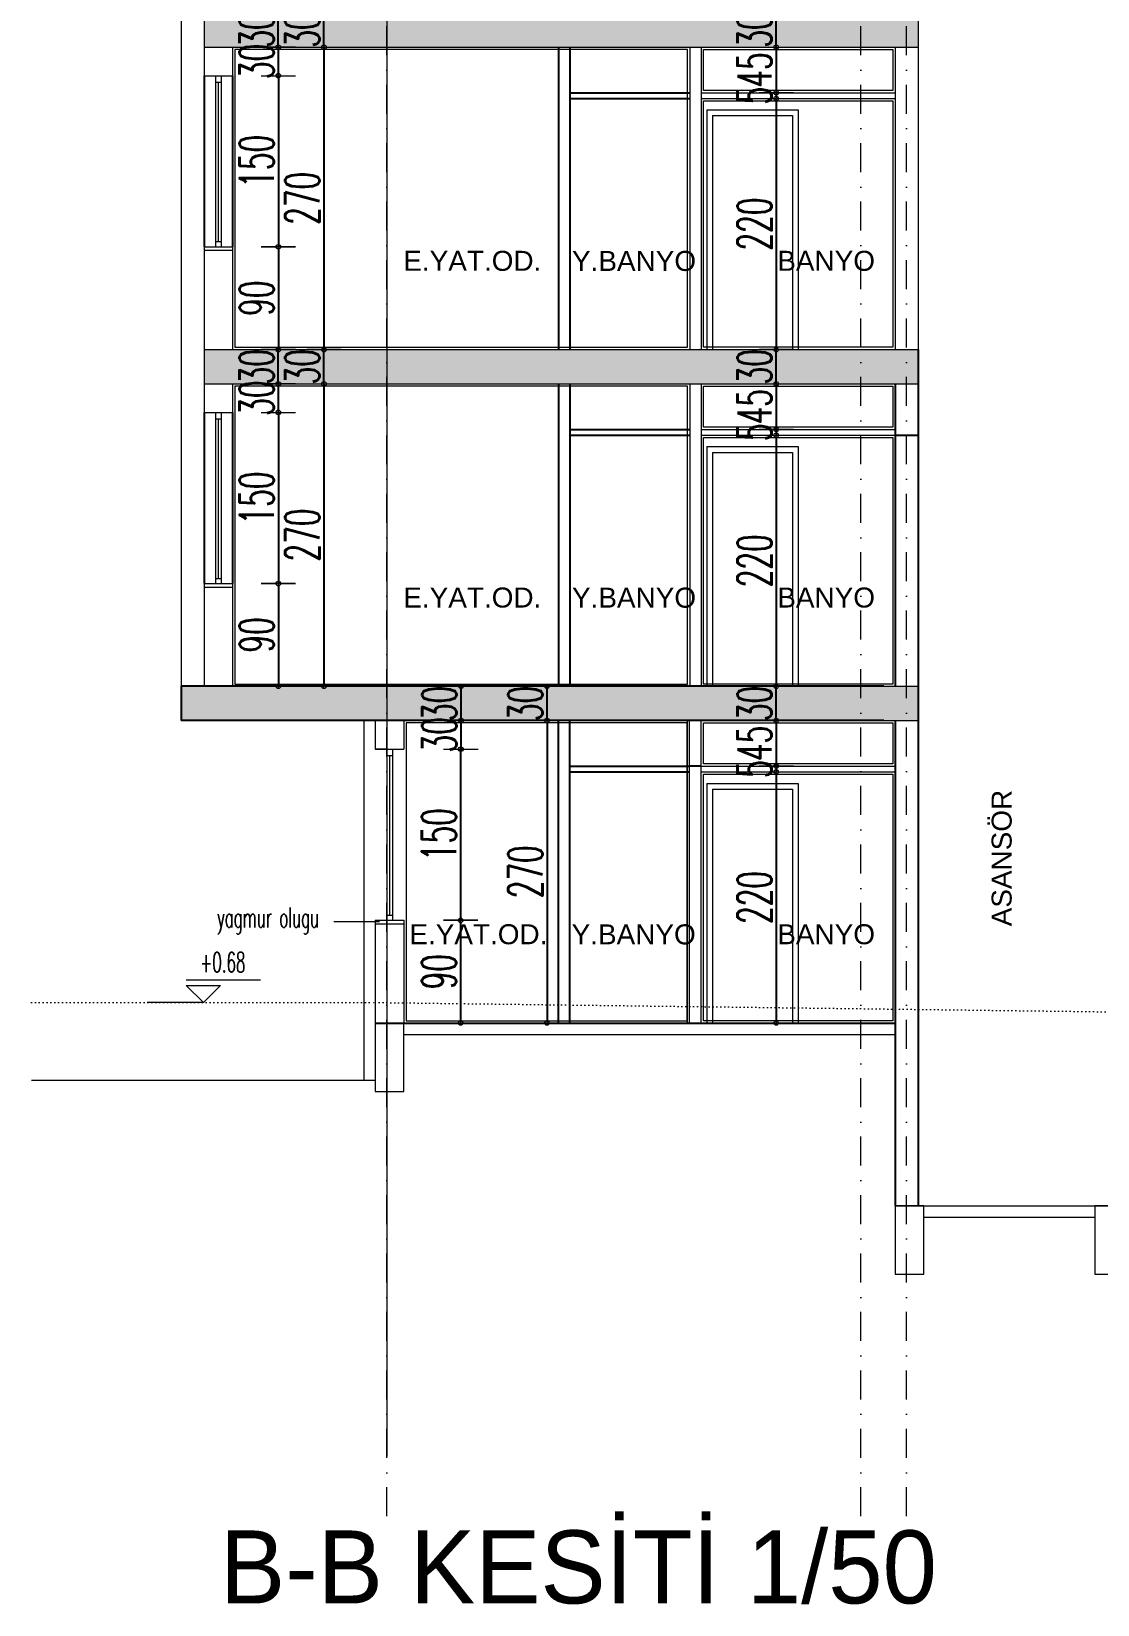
# Model space of a CAD drawing. Header units: millimetres. Extents: x -16104 to 67872, y -88009 to 12107.
# Drawn here: x 657.3 to 890.7, y -7634.8 to -7290.2 of the extents above; entities that cross this region are included whole.
import ezdxf

# ---------------------------------------------------------------- set-up
doc = ezdxf.new("R2010")
doc.units = ezdxf.units.MM
doc.linetypes.add('ACAD_ISO07W100', pattern=[3, 0, -3])
doc.linetypes.add('DASHDOTX2', pattern=[50.8, 25.4, -12.7, 0, -12.7])
doc.layers.get('0').update_dxf_attribs({"color": 241})
doc.layers.add('KOTLAR', color=5, linetype='Continuous', lineweight=20)
doc.layers.add('TARAMA', color=8, linetype='Continuous', lineweight=15)
doc.styles.add('DIM', font='Txttw.shx', dxfattribs={"width": 0.6})
doc.styles.add('OLCU', font='simplex.shx', dxfattribs={"width": 0.6, "height": 1400})
doc.styles.add('ÖLÇÜ-50', font='comic.ttf', dxfattribs={"height": 12.5})
doc.dimstyles.new('50', dxfattribs={"dimscale": 0, "dimtxt": 30, "dimasz": 1, "dimexe": 0, "dimexo": 2, "dimgap": 4, "dimtad": 1, "dimdec": 0, "dimzin": 0, "dimdsep": 46, "dimtxsty": 'DIM', "dimblk1": 'DOT', "dimblk2": 'DOT', "dimsah": 1, "dimcen": 1.5, "dimdle": 3, "dimse1": 1, "dimse2": 1, "dimclrd": 256, "dimclre": 9, "dimclrt": 256, "dimadec": 0, "dimazin": 0, "dimtfac": 0.24, "dimtdec": 0, "dimtix": 1, "dimtmove": 2, "dimatfit": 3, "dimldrblk": 'DOT', "dimfxl": 0, "dimtolj": 1, "dimtzin": 15, "dimarcsym": 0})
pattern_1 = [(45, (3519.817, -45012.505), (-4.4901281, 4.4901281), []), (45, (3524.307, -45012.505), (-4.4901281, 4.4901281), [7.9375, -1.5875, 0, -1.5875])]

# ---------------------------------------------------------------- blocks, each defined once
blk = doc.blocks.new('DOT')
for p, q in [((0, 15), (0, -15)), ((-2, 0), (0, 0)), ((2, 0), (0, 0))]:
    blk.add_line(p, q)
blk.add_circle((0, 0), 2)
blk = doc.blocks.new('*D3278')
at = {"layer": 'Defpoints', "color": 0, "transparency": 16777216}
for p in [(47031.3, -34766.4), (47031.3, -34766.4), (47031.3, -34796.4)]:
    blk.add_point(p, dxfattribs=at)
at = {"layer": 'TARAMA', "lineweight": -2, "transparency": 16777216}
for p, q in [((47031.3, -34765.4), (47031.3, -34764.4)), ((47031.3, -34796.4), (47031.3, -34766.4)), ((47031.3, -34797.4), (47031.3, -34798.4))]:
    blk.add_line(p, q, dxfattribs=at)
for p, rotation in [((47031.3, -34766.4), 270), ((47031.3, -34796.4), 90)]:
    blk.add_blockref('DOT', p, dxfattribs=dict(at, rotation=rotation))
at = {"layer": 'TARAMA', "transparency": 16777216, "insert": (47012.3, -34781.4), "char_height": 30, "attachment_point": 5, "rotation": 90, "style": 'DIM'}
blk.add_mtext('\\A1;30', dxfattribs=at)
blk = doc.blocks.new('*D3279')
at = {"layer": 'Defpoints', "color": 0, "transparency": 16777216}
for p in [(46991.3, -34821.4), (46991.3, -34971.4), (47031.4, -34971.4)]:
    blk.add_point(p, dxfattribs=at)
at = {"layer": 'TARAMA', "lineweight": -2, "transparency": 16777216}
blk.add_line((47031.4, -34822.4), (47031.4, -34970.4), dxfattribs=at)
for p, rotation in [((47031.4, -34821.4), 90), ((47031.4, -34971.4), 270)]:
    blk.add_blockref('DOT', p, dxfattribs=dict(at, rotation=rotation))
at = {"layer": 'TARAMA', "transparency": 16777216, "insert": (47012.4, -34896.4), "char_height": 30, "attachment_point": 5, "rotation": 90, "style": 'DIM'}
blk.add_mtext('\\A1;150', dxfattribs=at)
blk = doc.blocks.new('*D3280')
at = {"layer": 'Defpoints', "color": 0, "transparency": 16777216}
for p in [(47031.3, -34796.4), (47031.3, -34821.4), (47031.4, -34821.4)]:
    blk.add_point(p, dxfattribs=at)
at = {"layer": 'TARAMA', "lineweight": -2, "transparency": 16777216}
for p, q in [((47031.3, -34795.4), (47031.3, -34794.4)), ((47031.3, -34796.4), (47031.3, -34821.4)), ((47031.3, -34822.4), (47031.3, -34823.4))]:
    blk.add_line(p, q, dxfattribs=at)
for p, rotation in [((47031.3, -34796.4), 270), ((47031.3, -34821.4), 90)]:
    blk.add_blockref('DOT', p, dxfattribs=dict(at, rotation=rotation))
at = {"layer": 'TARAMA', "transparency": 16777216, "insert": (47012.3, -34808.9), "char_height": 30, "attachment_point": 5, "rotation": 90, "style": 'DIM'}
blk.add_mtext('\\A1;30', dxfattribs=at)
blk = doc.blocks.new('*D3281')
at = {"layer": 'Defpoints', "color": 0, "transparency": 16777216}
for p in [(47031.4, -34971.4), (47031.4, -35061.4), (47031.4, -35061.4)]:
    blk.add_point(p, dxfattribs=at)
at = {"layer": 'TARAMA', "lineweight": -2, "transparency": 16777216}
blk.add_line((47031.4, -34972.4), (47031.4, -35060.4), dxfattribs=at)
for p, rotation in [((47031.4, -34971.4), 90), ((47031.4, -35061.4), 270)]:
    blk.add_blockref('DOT', p, dxfattribs=dict(at, rotation=rotation))
at = {"layer": 'TARAMA', "transparency": 16777216, "insert": (47012.4, -35016.4), "char_height": 30, "attachment_point": 5, "rotation": 90, "style": 'DIM'}
blk.add_mtext('\\A1;90', dxfattribs=at)
blk = doc.blocks.new('*D3282')
at = {"layer": 'Defpoints', "color": 0, "transparency": 16777216}
for p in [(47401.6, -34766.4), (47467.4, -34766.4), (47401.6, -34796.4)]:
    blk.add_point(p, dxfattribs=at)
at = {"layer": 'TARAMA', "lineweight": -2, "transparency": 16777216}
for p, q in [((47467.4, -34765.4), (47467.4, -34764.4)), ((47467.4, -34796.4), (47467.4, -34766.4)), ((47467.4, -34797.4), (47467.4, -34798.4))]:
    blk.add_line(p, q, dxfattribs=at)
for p, rotation in [((47467.4, -34766.4), 270), ((47467.4, -34796.4), 90)]:
    blk.add_blockref('DOT', p, dxfattribs=dict(at, rotation=rotation))
at = {"layer": 'TARAMA', "transparency": 16777216, "insert": (47448.4, -34781.4), "char_height": 30, "attachment_point": 5, "rotation": 90, "style": 'DIM'}
blk.add_mtext('\\A1;30', dxfattribs=at)
blk = doc.blocks.new('*D3283')
at = {"layer": 'Defpoints', "color": 0, "transparency": 16777216}
for p in [(47467.4, -34796.4), (47467.4, -34836.4), (47467.4, -34836.4)]:
    blk.add_point(p, dxfattribs=at)
at = {"layer": 'TARAMA', "lineweight": -2, "transparency": 16777216}
blk.add_line((47467.4, -34797.4), (47467.4, -34835.4), dxfattribs=at)
for p, rotation in [((47467.4, -34796.4), 90), ((47467.4, -34836.4), 270)]:
    blk.add_blockref('DOT', p, dxfattribs=dict(at, rotation=rotation))
at = {"layer": 'TARAMA', "transparency": 16777216, "insert": (47448.4, -34816.4), "char_height": 30, "attachment_point": 5, "rotation": 90, "style": 'DIM'}
blk.add_mtext('\\A1;45', dxfattribs=at)
blk = doc.blocks.new('*D3284')
at = {"layer": 'Defpoints', "color": 0, "transparency": 16777216}
for p in [(47467.4, -34836.4), (47467.4, -34841.4), (47467.4, -34841.4)]:
    blk.add_point(p, dxfattribs=at)
at = {"layer": 'TARAMA', "lineweight": -2, "transparency": 16777216}
for p, q in [((47467.4, -34835.4), (47467.4, -34834.4)), ((47467.4, -34836.4), (47467.4, -34841.4)), ((47467.4, -34842.4), (47467.4, -34843.4))]:
    blk.add_line(p, q, dxfattribs=at)
for p, rotation in [((47467.4, -34836.4), 270), ((47467.4, -34841.4), 90)]:
    blk.add_blockref('DOT', p, dxfattribs=dict(at, rotation=rotation))
at = {"layer": 'TARAMA', "transparency": 16777216, "insert": (47448.4, -34838.9), "char_height": 30, "attachment_point": 5, "rotation": 90, "style": 'DIM'}
blk.add_mtext('\\A1;5', dxfattribs=at)
blk = doc.blocks.new('*D3285')
at = {"layer": 'Defpoints', "color": 0, "transparency": 16777216}
for p in [(47467.4, -34841.4), (47467.4, -35061.4), (47467.4, -35061.4)]:
    blk.add_point(p, dxfattribs=at)
at = {"layer": 'TARAMA', "lineweight": -2, "transparency": 16777216}
blk.add_line((47467.4, -34842.4), (47467.4, -35060.4), dxfattribs=at)
for p, rotation in [((47467.4, -34841.4), 90), ((47467.4, -35061.4), 270)]:
    blk.add_blockref('DOT', p, dxfattribs=dict(at, rotation=rotation))
at = {"layer": 'TARAMA', "transparency": 16777216, "insert": (47448.4, -34951.4), "char_height": 30, "attachment_point": 5, "rotation": 90, "style": 'DIM'}
blk.add_mtext('\\A1;220', dxfattribs=at)
blk = doc.blocks.new('*D3295')
at = {"layer": 'Defpoints', "color": 0, "transparency": 16777216}
for p in [(47031.3, -35061.4), (47031.3, -35061.4), (47031.3, -35091.4)]:
    blk.add_point(p, dxfattribs=at)
at = {"layer": 'TARAMA', "lineweight": -2, "transparency": 16777216}
for p, q in [((47031.3, -35060.4), (47031.3, -35059.4)), ((47031.3, -35091.4), (47031.3, -35061.4)), ((47031.3, -35092.4), (47031.3, -35093.4))]:
    blk.add_line(p, q, dxfattribs=at)
for p, rotation in [((47031.3, -35061.4), 270), ((47031.3, -35091.4), 90)]:
    blk.add_blockref('DOT', p, dxfattribs=dict(at, rotation=rotation))
at = {"layer": 'TARAMA', "transparency": 16777216, "insert": (47012.3, -35076.4), "char_height": 30, "attachment_point": 5, "rotation": 90, "style": 'DIM'}
blk.add_mtext('\\A1;30', dxfattribs=at)
blk = doc.blocks.new('*D3296')
at = {"layer": 'Defpoints', "color": 0, "transparency": 16777216}
for p in [(46991.3, -35116.4), (46991.3, -35266.4), (47031.4, -35266.4)]:
    blk.add_point(p, dxfattribs=at)
at = {"layer": 'TARAMA', "lineweight": -2, "transparency": 16777216}
blk.add_line((47031.4, -35117.4), (47031.4, -35265.4), dxfattribs=at)
for p, rotation in [((47031.4, -35116.4), 90), ((47031.4, -35266.4), 270)]:
    blk.add_blockref('DOT', p, dxfattribs=dict(at, rotation=rotation))
at = {"layer": 'TARAMA', "transparency": 16777216, "insert": (47012.4, -35191.4), "char_height": 30, "attachment_point": 5, "rotation": 90, "style": 'DIM'}
blk.add_mtext('\\A1;150', dxfattribs=at)
blk = doc.blocks.new('*D3297')
at = {"layer": 'Defpoints', "color": 0, "transparency": 16777216}
for p in [(47031.3, -35091.4), (47031.3, -35116.4), (47031.4, -35116.4)]:
    blk.add_point(p, dxfattribs=at)
at = {"layer": 'TARAMA', "lineweight": -2, "transparency": 16777216}
for p, q in [((47031.3, -35090.4), (47031.3, -35089.4)), ((47031.3, -35091.4), (47031.3, -35116.4)), ((47031.3, -35117.4), (47031.3, -35118.4))]:
    blk.add_line(p, q, dxfattribs=at)
for p, rotation in [((47031.3, -35091.4), 270), ((47031.3, -35116.4), 90)]:
    blk.add_blockref('DOT', p, dxfattribs=dict(at, rotation=rotation))
at = {"layer": 'TARAMA', "transparency": 16777216, "insert": (47012.3, -35103.9), "char_height": 30, "attachment_point": 5, "rotation": 90, "style": 'DIM'}
blk.add_mtext('\\A1;30', dxfattribs=at)
blk = doc.blocks.new('*D3298')
at = {"layer": 'Defpoints', "color": 0, "transparency": 16777216}
for p in [(47031.4, -35266.4), (47031.4, -35356.4), (47031.4, -35356.4)]:
    blk.add_point(p, dxfattribs=at)
at = {"layer": 'TARAMA', "lineweight": -2, "transparency": 16777216}
blk.add_line((47031.4, -35267.4), (47031.4, -35355.4), dxfattribs=at)
for p, rotation in [((47031.4, -35266.4), 90), ((47031.4, -35356.4), 270)]:
    blk.add_blockref('DOT', p, dxfattribs=dict(at, rotation=rotation))
at = {"layer": 'TARAMA', "transparency": 16777216, "insert": (47012.4, -35311.4), "char_height": 30, "attachment_point": 5, "rotation": 90, "style": 'DIM'}
blk.add_mtext('\\A1;90', dxfattribs=at)
blk = doc.blocks.new('*D3299')
at = {"layer": 'Defpoints', "color": 0, "transparency": 16777216}
for p in [(47401.6, -35061.4), (47467.4, -35061.4), (47401.6, -35091.4)]:
    blk.add_point(p, dxfattribs=at)
at = {"layer": 'TARAMA', "lineweight": -2, "transparency": 16777216}
for p, q in [((47467.4, -35060.4), (47467.4, -35059.4)), ((47467.4, -35091.4), (47467.4, -35061.4)), ((47467.4, -35092.4), (47467.4, -35093.4))]:
    blk.add_line(p, q, dxfattribs=at)
for p, rotation in [((47467.4, -35061.4), 270), ((47467.4, -35091.4), 90)]:
    blk.add_blockref('DOT', p, dxfattribs=dict(at, rotation=rotation))
at = {"layer": 'TARAMA', "transparency": 16777216, "insert": (47448.4, -35076.4), "char_height": 30, "attachment_point": 5, "rotation": 90, "style": 'DIM'}
blk.add_mtext('\\A1;30', dxfattribs=at)
blk = doc.blocks.new('*D3300')
at = {"layer": 'Defpoints', "color": 0, "transparency": 16777216}
for p in [(47467.4, -35091.4), (47467.4, -35131.4), (47467.4, -35131.4)]:
    blk.add_point(p, dxfattribs=at)
at = {"layer": 'TARAMA', "lineweight": -2, "transparency": 16777216}
blk.add_line((47467.4, -35092.4), (47467.4, -35130.4), dxfattribs=at)
for p, rotation in [((47467.4, -35091.4), 90), ((47467.4, -35131.4), 270)]:
    blk.add_blockref('DOT', p, dxfattribs=dict(at, rotation=rotation))
at = {"layer": 'TARAMA', "transparency": 16777216, "insert": (47448.4, -35111.4), "char_height": 30, "attachment_point": 5, "rotation": 90, "style": 'DIM'}
blk.add_mtext('\\A1;45', dxfattribs=at)
blk = doc.blocks.new('*D3301')
at = {"layer": 'Defpoints', "color": 0, "transparency": 16777216}
for p in [(47467.4, -35131.4), (47467.4, -35136.4), (47467.4, -35136.4)]:
    blk.add_point(p, dxfattribs=at)
at = {"layer": 'TARAMA', "lineweight": -2, "transparency": 16777216}
for p, q in [((47467.4, -35130.4), (47467.4, -35129.4)), ((47467.4, -35131.4), (47467.4, -35136.4)), ((47467.4, -35137.4), (47467.4, -35138.4))]:
    blk.add_line(p, q, dxfattribs=at)
for p, rotation in [((47467.4, -35131.4), 270), ((47467.4, -35136.4), 90)]:
    blk.add_blockref('DOT', p, dxfattribs=dict(at, rotation=rotation))
at = {"layer": 'TARAMA', "transparency": 16777216, "insert": (47448.4, -35133.9), "char_height": 30, "attachment_point": 5, "rotation": 90, "style": 'DIM'}
blk.add_mtext('\\A1;5', dxfattribs=at)
blk = doc.blocks.new('*D3302')
at = {"layer": 'Defpoints', "color": 0, "transparency": 16777216}
for p in [(47467.4, -35136.4), (47467.4, -35356.4), (47467.4, -35356.4)]:
    blk.add_point(p, dxfattribs=at)
at = {"layer": 'TARAMA', "lineweight": -2, "transparency": 16777216}
blk.add_line((47467.4, -35137.4), (47467.4, -35355.4), dxfattribs=at)
for p, rotation in [((47467.4, -35136.4), 90), ((47467.4, -35356.4), 270)]:
    blk.add_blockref('DOT', p, dxfattribs=dict(at, rotation=rotation))
at = {"layer": 'TARAMA', "transparency": 16777216, "insert": (47448.4, -35246.4), "char_height": 30, "attachment_point": 5, "rotation": 90, "style": 'DIM'}
blk.add_mtext('\\A1;220', dxfattribs=at)
blk = doc.blocks.new('*D3417')
at = {"layer": 'Defpoints', "color": 0, "transparency": 16777216}
for p in [(47141.3, -35356.4), (47191.4, -35356.4), (47141.3, -35386.4)]:
    blk.add_point(p, dxfattribs=at)
at = {"layer": 'TARAMA', "lineweight": -2, "transparency": 16777216}
for p, q in [((47191.4, -35355.4), (47191.4, -35354.4)), ((47191.4, -35386.4), (47191.4, -35356.4)), ((47191.4, -35387.4), (47191.4, -35388.4))]:
    blk.add_line(p, q, dxfattribs=at)
for p, rotation in [((47191.4, -35356.4), 270), ((47191.4, -35386.4), 90)]:
    blk.add_blockref('DOT', p, dxfattribs=dict(at, rotation=rotation))
at = {"layer": 'TARAMA', "transparency": 16777216, "insert": (47172.4, -35371.4), "char_height": 30, "attachment_point": 5, "rotation": 90, "style": 'DIM'}
blk.add_mtext('\\A1;30', dxfattribs=at)
blk = doc.blocks.new('*D3418')
at = {"layer": 'Defpoints', "color": 0, "transparency": 16777216}
for p in [(47141.3, -35386.4), (47141.3, -35411.4), (47191.3, -35411.4)]:
    blk.add_point(p, dxfattribs=at)
at = {"layer": 'TARAMA', "lineweight": -2, "transparency": 16777216}
for p, q in [((47191.3, -35385.4), (47191.3, -35384.4)), ((47191.3, -35386.4), (47191.3, -35411.4)), ((47191.3, -35412.4), (47191.3, -35413.4))]:
    blk.add_line(p, q, dxfattribs=at)
for p, rotation in [((47191.3, -35386.4), 270), ((47191.3, -35411.4), 90)]:
    blk.add_blockref('DOT', p, dxfattribs=dict(at, rotation=rotation))
at = {"layer": 'TARAMA', "transparency": 16777216, "insert": (47172.3, -35398.9), "char_height": 30, "attachment_point": 5, "rotation": 90, "style": 'DIM'}
blk.add_mtext('\\A1;30', dxfattribs=at)
blk = doc.blocks.new('*D3419')
at = {"layer": 'Defpoints', "color": 0, "transparency": 16777216}
for p in [(47141.3, -35411.4), (47141.3, -35561.4), (47191, -35561.4)]:
    blk.add_point(p, dxfattribs=at)
at = {"layer": 'TARAMA', "lineweight": -2, "transparency": 16777216}
blk.add_line((47191, -35412.4), (47191, -35560.4), dxfattribs=at)
for p, rotation in [((47191, -35411.4), 90), ((47191, -35561.4), 270)]:
    blk.add_blockref('DOT', p, dxfattribs=dict(at, rotation=rotation))
at = {"layer": 'TARAMA', "transparency": 16777216, "insert": (47172, -35486.4), "char_height": 30, "attachment_point": 5, "rotation": 90, "style": 'DIM'}
blk.add_mtext('\\A1;150', dxfattribs=at)
blk = doc.blocks.new('*D3312')
at = {"layer": 'Defpoints', "color": 0, "transparency": 16777216}
for p in [(47189, -35561.4), (47189, -35651.4), (47191, -35651.4)]:
    blk.add_point(p, dxfattribs=at)
at = {"layer": 'TARAMA', "lineweight": -2, "transparency": 16777216}
blk.add_line((47191, -35562.4), (47191, -35650.4), dxfattribs=at)
for p, rotation in [((47191, -35561.4), 90), ((47191, -35651.4), 270)]:
    blk.add_blockref('DOT', p, dxfattribs=dict(at, rotation=rotation))
at = {"layer": 'TARAMA', "transparency": 16777216, "insert": (47172, -35606.4), "char_height": 30, "attachment_point": 5, "rotation": 90, "style": 'DIM'}
blk.add_mtext('\\A1;90', dxfattribs=at)
blk = doc.blocks.new('*D3333')
at = {"layer": 'Defpoints', "color": 0, "transparency": 16777216}
for p in [(47071.3, -34796.4), (47071.3, -35061.4), (47071.3, -35061.4)]:
    blk.add_point(p, dxfattribs=at)
at = {"layer": 'TARAMA', "lineweight": -2, "transparency": 16777216}
blk.add_line((47071.3, -34797.4), (47071.3, -35060.4), dxfattribs=at)
for p, rotation in [((47071.3, -34796.4), 90), ((47071.3, -35061.4), 270)]:
    blk.add_blockref('DOT', p, dxfattribs=dict(at, rotation=rotation))
at = {"layer": 'TARAMA', "transparency": 16777216, "insert": (47052.3, -34928.9), "char_height": 30, "attachment_point": 5, "rotation": 90, "style": 'DIM'}
blk.add_mtext('\\A1;270', dxfattribs=at)
blk = doc.blocks.new('*D3336')
at = {"layer": 'Defpoints', "color": 0, "transparency": 16777216}
for p in [(47071.3, -34766.4), (47071.3, -34766.4), (47071.3, -34796.4)]:
    blk.add_point(p, dxfattribs=at)
at = {"layer": 'TARAMA', "lineweight": -2, "transparency": 16777216}
for p, q in [((47071.3, -34765.4), (47071.3, -34764.4)), ((47071.3, -34796.4), (47071.3, -34766.4)), ((47071.3, -34797.4), (47071.3, -34798.4))]:
    blk.add_line(p, q, dxfattribs=at)
for p, rotation in [((47071.3, -34766.4), 270), ((47071.3, -34796.4), 90)]:
    blk.add_blockref('DOT', p, dxfattribs=dict(at, rotation=rotation))
at = {"layer": 'TARAMA', "transparency": 16777216, "insert": (47052.3, -34781.4), "char_height": 30, "attachment_point": 5, "rotation": 90, "style": 'DIM'}
blk.add_mtext('\\A1;30', dxfattribs=at)
blk = doc.blocks.new('*D3337')
at = {"layer": 'Defpoints', "color": 0, "transparency": 16777216}
for p in [(47071.3, -35091.4), (47071.3, -35356.4), (47071.3, -35356.4)]:
    blk.add_point(p, dxfattribs=at)
at = {"layer": 'TARAMA', "lineweight": -2, "transparency": 16777216}
blk.add_line((47071.3, -35092.4), (47071.3, -35355.4), dxfattribs=at)
for p, rotation in [((47071.3, -35091.4), 90), ((47071.3, -35356.4), 270)]:
    blk.add_blockref('DOT', p, dxfattribs=dict(at, rotation=rotation))
at = {"layer": 'TARAMA', "transparency": 16777216, "insert": (47052.3, -35223.9), "char_height": 30, "attachment_point": 5, "rotation": 90, "style": 'DIM'}
blk.add_mtext('\\A1;270', dxfattribs=at)
blk = doc.blocks.new('*D3340')
at = {"layer": 'Defpoints', "color": 0, "transparency": 16777216}
for p in [(47071.3, -35061.4), (47071.3, -35061.4), (47071.3, -35091.4)]:
    blk.add_point(p, dxfattribs=at)
at = {"layer": 'TARAMA', "lineweight": -2, "transparency": 16777216}
for p, q in [((47071.3, -35060.4), (47071.3, -35059.4)), ((47071.3, -35091.4), (47071.3, -35061.4)), ((47071.3, -35092.4), (47071.3, -35093.4))]:
    blk.add_line(p, q, dxfattribs=at)
for p, rotation in [((47071.3, -35061.4), 270), ((47071.3, -35091.4), 90)]:
    blk.add_blockref('DOT', p, dxfattribs=dict(at, rotation=rotation))
at = {"layer": 'TARAMA', "transparency": 16777216, "insert": (47052.3, -35076.4), "char_height": 30, "attachment_point": 5, "rotation": 90, "style": 'DIM'}
blk.add_mtext('\\A1;30', dxfattribs=at)
blk = doc.blocks.new('*D3341')
at = {"layer": 'Defpoints', "color": 0, "transparency": 16777216}
for p in [(47266.7, -35356.4), (47266.7, -35356.4), (47266.7, -35386.4)]:
    blk.add_point(p, dxfattribs=at)
at = {"layer": 'TARAMA', "lineweight": -2, "transparency": 16777216}
for p, q in [((47266.7, -35355.4), (47266.7, -35354.4)), ((47266.7, -35386.4), (47266.7, -35356.4)), ((47266.7, -35387.4), (47266.7, -35388.4))]:
    blk.add_line(p, q, dxfattribs=at)
for p, rotation in [((47266.7, -35356.4), 270), ((47266.7, -35386.4), 90)]:
    blk.add_blockref('DOT', p, dxfattribs=dict(at, rotation=rotation))
at = {"layer": 'TARAMA', "transparency": 16777216, "insert": (47247.7, -35371.4), "char_height": 30, "attachment_point": 5, "rotation": 90, "style": 'DIM'}
blk.add_mtext('\\A1;30', dxfattribs=at)
blk = doc.blocks.new('*D3342')
at = {"layer": 'Defpoints', "color": 0, "transparency": 16777216}
for p in [(47266.7, -35386.4), (47266.7, -35651.4), (47266.7, -35651.4)]:
    blk.add_point(p, dxfattribs=at)
at = {"layer": 'TARAMA', "lineweight": -2, "transparency": 16777216}
blk.add_line((47266.7, -35387.4), (47266.7, -35650.4), dxfattribs=at)
for p, rotation in [((47266.7, -35386.4), 90), ((47266.7, -35651.4), 270)]:
    blk.add_blockref('DOT', p, dxfattribs=dict(at, rotation=rotation))
at = {"layer": 'TARAMA', "transparency": 16777216, "insert": (47247.7, -35518.9), "char_height": 30, "attachment_point": 5, "rotation": 90, "style": 'DIM'}
blk.add_mtext('\\A1;270', dxfattribs=at)
blk = doc.blocks.new('*D3344')
at = {"layer": 'Defpoints', "color": 0, "transparency": 16777216}
for p in [(47401.6, -35356.4), (47467.4, -35356.4), (47401.6, -35386.4)]:
    blk.add_point(p, dxfattribs=at)
at = {"layer": 'TARAMA', "lineweight": -2, "transparency": 16777216}
for p, q in [((47467.4, -35355.4), (47467.4, -35354.4)), ((47467.4, -35386.4), (47467.4, -35356.4)), ((47467.4, -35387.4), (47467.4, -35388.4))]:
    blk.add_line(p, q, dxfattribs=at)
for p, rotation in [((47467.4, -35356.4), 270), ((47467.4, -35386.4), 90)]:
    blk.add_blockref('DOT', p, dxfattribs=dict(at, rotation=rotation))
at = {"layer": 'TARAMA', "transparency": 16777216, "insert": (47448.4, -35371.4), "char_height": 30, "attachment_point": 5, "rotation": 90, "style": 'DIM'}
blk.add_mtext('\\A1;30', dxfattribs=at)
blk = doc.blocks.new('*D3346')
at = {"layer": 'Defpoints', "color": 0, "transparency": 16777216}
for p in [(47467.4, -35386.4), (47467.4, -35426.4), (47467.4, -35426.4)]:
    blk.add_point(p, dxfattribs=at)
at = {"layer": 'TARAMA', "lineweight": -2, "transparency": 16777216}
blk.add_line((47467.4, -35387.4), (47467.4, -35425.4), dxfattribs=at)
for p, rotation in [((47467.4, -35386.4), 90), ((47467.4, -35426.4), 270)]:
    blk.add_blockref('DOT', p, dxfattribs=dict(at, rotation=rotation))
at = {"layer": 'TARAMA', "transparency": 16777216, "insert": (47448.4, -35406.4), "char_height": 30, "attachment_point": 5, "rotation": 90, "style": 'DIM'}
blk.add_mtext('\\A1;45', dxfattribs=at)
blk = doc.blocks.new('*D3347')
at = {"layer": 'Defpoints', "color": 0, "transparency": 16777216}
for p in [(47467.4, -35426.4), (47467.4, -35431.4), (47467.4, -35431.4)]:
    blk.add_point(p, dxfattribs=at)
at = {"layer": 'TARAMA', "lineweight": -2, "transparency": 16777216}
for p, q in [((47467.4, -35425.4), (47467.4, -35424.4)), ((47467.4, -35426.4), (47467.4, -35431.4)), ((47467.4, -35432.4), (47467.4, -35433.4))]:
    blk.add_line(p, q, dxfattribs=at)
for p, rotation in [((47467.4, -35426.4), 270), ((47467.4, -35431.4), 90)]:
    blk.add_blockref('DOT', p, dxfattribs=dict(at, rotation=rotation))
at = {"layer": 'TARAMA', "transparency": 16777216, "insert": (47448.4, -35428.9), "char_height": 30, "attachment_point": 5, "rotation": 90, "style": 'DIM'}
blk.add_mtext('\\A1;5', dxfattribs=at)
blk = doc.blocks.new('*D3348')
at = {"layer": 'Defpoints', "color": 0, "transparency": 16777216}
for p in [(47467.4, -35431.4), (47467.4, -35651.4), (47467.4, -35651.4)]:
    blk.add_point(p, dxfattribs=at)
at = {"layer": 'TARAMA', "lineweight": -2, "transparency": 16777216}
blk.add_line((47467.4, -35432.4), (47467.4, -35650.4), dxfattribs=at)
for p, rotation in [((47467.4, -35431.4), 90), ((47467.4, -35651.4), 270)]:
    blk.add_blockref('DOT', p, dxfattribs=dict(at, rotation=rotation))
at = {"layer": 'TARAMA', "transparency": 16777216, "insert": (47448.4, -35541.4), "char_height": 30, "attachment_point": 5, "rotation": 90, "style": 'DIM'}
blk.add_mtext('\\A1;220', dxfattribs=at)
blk = doc.blocks.new('POK')
h = blk.add_hatch()
h.set_pattern_fill('ANSI35,_O', color=256)
h.set_pattern_definition(pattern_1)
h.paths.add_polyline_path([(47591.6, -35061.4), (47581.6, -35061.4), (47581.6, -35091.4), (47591.6, -35091.4)])
h.paths.add_polyline_path([(47581.6, -35061.4), (47541.6, -35061.4), (47541.6, -35091.4), (47581.6, -35091.4)])
h.paths.add_polyline_path([(47541.6, -35061.4), (47126.3, -35061.4), (47126.3, -35091.4), (47541.6, -35091.4)])
h.paths.add_polyline_path([(47126.3, -35061.4), (46966.3, -35061.4), (46966.3, -35091.4), (47126.3, -35091.4)])
h.paths.add_polyline_path([(47425.9, -35098.5), (47425.9, -35054.3), (47470.9, -35054.3), (47470.9, -35098.5)], flags=9)
h.paths.add_polyline_path([(46989.8, -35098.5), (46989.8, -35054.3), (47034.8, -35054.3), (47034.8, -35098.5)], flags=9)
h.paths.add_polyline_path([(46989.8, -35126), (46989.8, -35081.8), (47034.8, -35081.8), (47034.8, -35126)], flags=9)
h.paths.add_polyline_path([(47029.8, -35098.5), (47029.8, -35054.3), (47074.8, -35054.3), (47074.8, -35098.5)], flags=9)
h = blk.add_hatch()
h.set_pattern_fill('ANSI35,_O', color=256)
h.set_pattern_definition(pattern_1)
h.paths.add_polyline_path([(47591.6, -35356.4), (47581.6, -35356.4), (47581.6, -35386.4), (47591.6, -35386.4)])
h.paths.add_polyline_path([(47581.6, -35356.4), (47541.6, -35356.4), (47541.6, -35386.4), (47561.6, -35386.4), (47581.6, -35386.4)])
h.paths.add_polyline_path([(47541.6, -35356.4), (47126.3, -35356.4), (47126.3, -35386.4), (47541.6, -35386.4)])
h.paths.add_polyline_path([(47126.3, -35356.4), (46946.3, -35356.4), (46946.3, -35386.4), (46966.3, -35386.4), (47126.3, -35386.4)])
h.paths.add_polyline_path([(47149.9, -35393.5), (47149.9, -35349.3), (47194.9, -35349.3), (47194.9, -35393.5)], flags=9)
h.paths.add_polyline_path([(47149.8, -35421), (47149.8, -35376.8), (47194.8, -35376.8), (47194.8, -35421)], flags=9)
h.paths.add_polyline_path([(47225.2, -35393.4), (47225.2, -35349.3), (47270.2, -35349.3), (47270.2, -35393.4)], flags=9)
h.paths.add_polyline_path([(47425.9, -35393.5), (47425.9, -35349.3), (47470.9, -35349.3), (47470.9, -35393.5)], flags=9)
at = {"layer": 'TARAMA'}
h = blk.add_hatch(dxfattribs=at)
h.set_pattern_fill('JIS_STN_2.5,_O', color=256)
h.set_pattern_definition([(45, (14602.0634, -51966.1225), (-1.76776695, 1.76776695), []), (45, (14603.8284, -51966.1225), (-1.76776695, 1.76776695), [1.2, -0.5])])
h.paths.add_polyline_path([(47591.6, -34796.4), (47591.6, -34766.4), (46966.3, -34766.4), (46966.3, -34796.4)])
for p, q in [((47276.6, -34796.4), (47276.6, -35061.4)), ((47286.6, -34796.4), (47286.6, -35061.4)), ((46966.3, -34821.4), (46966.3, -34971.4)), ((46991.3, -34821.4), (46991.3, -34971.4)), ((47286.6, -34836.4), (47391.6, -34836.4)), ((47286.6, -34841.4), (47391.6, -34841.4)), ((47591.6, -35061.4), (47591.6, -35811.4)), ((47276.6, -35091.4), (47276.6, -35356.4)), ((47286.6, -35091.4), (47286.6, -35356.4)), ((47571.6, -35091.4), (47571.6, -35356.4)), ((46966.3, -35116.4), (46966.3, -35266.4)), ((46991.3, -35116.4), (46991.3, -35266.4)), ((47286.6, -35131.4), (47391.6, -35131.4)), ((47286.6, -35136.4), (47391.6, -35136.4)), ((47571.6, -35136.4), (47591.6, -35136.4)), ((47561.6, -35356.4), (46946.3, -35356.4)), ((46946.3, -35356.4), (46946.3, -35386.4)), ((46966.3, -35386.4), (46946.3, -35386.4)), ((47561.6, -35386.4), (46966.3, -35386.4)), ((47276.3, -35386.4), (47276.3, -35651.4)), ((47286.3, -35386.4), (47286.3, -35651.4)), ((47571.6, -35386.4), (47571.6, -35654)), ((47571.6, -35386.4), (47571.6, -35811.4)), ((47286.3, -35426.4), (47391.3, -35426.4)), ((47286.3, -35431.4), (47391.3, -35431.4)), ((47401.3, -35426.4), (47391.3, -35426.4)), ((47116.3, -35651.4), (47571.6, -35651.4))]:
    blk.add_line(p, q)
at = {"layer": 'KOTLAR', "ltscale": 0.01}
for p, q in [((46965.7, -35633.4), (46950.7, -35618.4)), ((46950.7, -35618.4), (46980.7, -35618.4)), ((46965.7, -35633.4), (46980.7, -35618.4)), ((46965.7, -35633.4), (46916.4, -35633.4))]:
    blk.add_line(p, q, dxfattribs=at)
at = {"layer": 'TARAMA'}
for p, q in [((47126.3, -33189.9), (47126.3, -36031.2)), ((46946.3, -34471.4), (46946.3, -34796.4)), ((46946.3, -34766.4), (46946.3, -35091.4)), ((46966.3, -34766.4), (46966.3, -34821.4)), ((47591.6, -34766.4), (47591.6, -35061.4)), ((46966.3, -34796.4), (47591.6, -34796.4)), ((46991.3, -34796.4), (46991.3, -34821.4)), ((47391.6, -34796.4), (47391.6, -35061.4)), ((47401.6, -34796.4), (47401.6, -35061.4)), ((47571.6, -34796.4), (47571.6, -35061.4)), ((46966.3, -34821.4), (46991.3, -34821.4)), ((46976.3, -34821.4), (46976.3, -34971.4)), ((46976.3, -34827), (46981.3, -34827)), ((46978.8, -34827), (46978.8, -34966.8)), ((46981.3, -34821.4), (46981.3, -34971.4)), ((47401.6, -34836.4), (47571.6, -34836.4)), ((47401.6, -34841.4), (47571.6, -34841.4)), ((47406.6, -34851.4), (47406.6, -35061.4)), ((47406.6, -34851.4), (47486.6, -34851.4)), ((47486.6, -34851.4), (47486.6, -35061.4)), ((47411.6, -34856.4), (47411.6, -35061.4)), ((47411.6, -34856.4), (47481.6, -34856.4)), ((47481.6, -34856.4), (47481.6, -35061.4)), ((46966.3, -34971.4), (46991.3, -34971.4)), ((46966.3, -34971.4), (46966.3, -35061.4)), ((46966.3, -34974.4), (46991.3, -34974.4)), ((46976.3, -34966.8), (46981.3, -34966.8)), ((46991.3, -34971.4), (46991.3, -35061.4)), ((46946.3, -35061.4), (46946.3, -35386.4)), ((46966.3, -35061.4), (47591.6, -35061.4)), ((46966.3, -35061.4), (46966.3, -35116.4)), ((46966.3, -35091.4), (47591.6, -35091.4)), ((46991.3, -35091.4), (46991.3, -35116.4)), ((47391.6, -35091.4), (47391.6, -35356.4)), ((47401.6, -35091.4), (47401.6, -35356.4)), ((47571.6, -35091.4), (47571.6, -35356.4)), ((46966.3, -35116.4), (46991.3, -35116.4)), ((46976.3, -35116.4), (46976.3, -35266.4)), ((46976.3, -35122), (46981.3, -35122)), ((46978.8, -35122), (46978.8, -35261.8)), ((46981.3, -35116.4), (46981.3, -35266.4)), ((47401.6, -35131.4), (47571.6, -35131.4)), ((47401.6, -35136.4), (47571.6, -35136.4)), ((47406.6, -35146.4), (47406.6, -35356.4)), ((47406.6, -35146.4), (47486.6, -35146.4)), ((47411.6, -35151.4), (47411.6, -35356.4)), ((47411.6, -35151.4), (47481.6, -35151.4)), ((47481.6, -35151.4), (47481.6, -35356.4)), ((47486.6, -35146.4), (47486.6, -35356.4)), ((46966.3, -35266.4), (46991.3, -35266.4)), ((46966.3, -35266.4), (46966.3, -35356.4)), ((46976.3, -35261.8), (46981.3, -35261.8)), ((46991.3, -35266.4), (46991.3, -35356.4)), ((46966.3, -35269.4), (46991.3, -35269.4)), ((46946.3, -35356.4), (47591.6, -35356.4)), ((46946.3, -35356.4), (47591.6, -35356.4)), ((46946.3, -35386.4), (47591.6, -35386.4)), ((47116.3, -35386.4), (47116.3, -35411.4)), ((47141.3, -35386.4), (47141.3, -35411.4)), ((47389.3, -35386.4), (47389.3, -35651.4)), ((47391.3, -35386.4), (47391.3, -35651.4)), ((47401.3, -35386.4), (47401.3, -35426.4)), ((47401.3, -35386.4), (47401.3, -35651.4)), ((47126.3, -35411.4), (47116.3, -35411.4)), ((47116.3, -35411.4), (47141.3, -35411.4)), ((47126.3, -35411.4), (47126.3, -35561.4)), ((47126.3, -35417), (47131.3, -35417)), ((47128.8, -35417), (47128.8, -35556.8)), ((47131.3, -35411.4), (47131.3, -35561.4)), ((47401.6, -35426.4), (47571.6, -35426.4)), ((47401.6, -35431.4), (47571.6, -35431.4)), ((47406.6, -35441.4), (47486.6, -35441.4)), ((47406.6, -35441.4), (47406.6, -35651.4)), ((47411.6, -35446.4), (47481.6, -35446.4)), ((47411.6, -35446.4), (47411.6, -35651.4)), ((47481.6, -35446.4), (47481.6, -35651.4)), ((47486.6, -35441.4), (47486.6, -35651.4)), ((47126.3, -35556.8), (47131.3, -35556.8)), ((47116.3, -35561.4), (47141.3, -35561.4)), ((47116.3, -35561.4), (47116.3, -35651.4)), ((47116.3, -35564.4), (47141.3, -35564.4)), ((47141.3, -35561.4), (47141.3, -35651.4)), ((47141.3, -35661.4), (47571.6, -35661.4)), ((46815.2, -35701.4), (47116.3, -35701.4)), ((46815.2, -35701.4), (47116.3, -35701.4)), ((47571.6, -35811.4), (47771.3, -35811.4)), ((47596.6, -35821.4), (47746.3, -35821.4))]:
    blk.add_line(p, q, dxfattribs=at)
at = {"layer": 'TARAMA', "linetype": 'DASHDOTX2'}
for p, q in [((47126.3, -36083.5), (47126.3, -33189.9)), ((47541.6, -36083.5), (47541.6, -33189.8)), ((47581.6, -36083.5), (47581.6, -33189.8))]:
    blk.add_line(p, q, dxfattribs=at)
at = {"layer": 'TARAMA', "ltscale": 0.01}
for p, q in [((47106.3, -35386.4), (47106.3, -35701.4)), ((47120.1, -35562.6), (47080.1, -35562.6)), ((46950.7, -35613.4), (47015.7, -35613.4))]:
    blk.add_line(p, q, dxfattribs=at)
at = {"layer": 'TARAMA', "linetype": 'ACAD_ISO07W100'}
for p, q in [((46815.2, -35633.4), (47116.3, -35633.4)), ((47116.3, -35633.4), (48925.8, -35656.4))]:
    blk.add_line(p, q, dxfattribs=at)
at = {"layer": 'TARAMA'}
for points in [[(47389.6, -34798.4), (46993.3, -34798.4), (46993.3, -34821.4), (46993.3, -34971.4), (46993.3, -35059.4), (47389.6, -35059.4)], [(47403.6, -34798.4), (47569.6, -34798.4), (47569.6, -34834.4), (47403.6, -34834.4)], [(47403.6, -34843.4), (47569.6, -34843.4), (47569.6, -35059.4), (47403.6, -35059.4)], [(47389.6, -35093.4), (46993.3, -35093.4), (46993.3, -35116.4), (46993.3, -35266.4), (46993.3, -35354.4), (47389.6, -35354.4)], [(47403.6, -35093.4), (47569.6, -35093.4), (47569.6, -35129.4), (47403.6, -35129.4)], [(47403.6, -35138.4), (47569.6, -35138.4), (47569.6, -35354.4), (47403.6, -35354.4)], [(47389.3, -35388.4), (47143.3, -35388.4), (47143.3, -35561.4), (47143.3, -35649.4), (47389.3, -35649.4)], [(47403.6, -35388.4), (47569.6, -35388.4), (47569.6, -35424.4), (47403.6, -35424.4)], [(47403.6, -35433.4), (47569.6, -35433.4), (47569.6, -35649.4), (47403.6, -35649.4)]]:
    blk.add_lwpolyline(points, close=True, dxfattribs=at)
for points in [[(47116.3, -35651.4), (47116.3, -35711.4), (47141.3, -35711.4), (47141.3, -35651.4), (47116.3, -35651.4)], [(47571.6, -35811.4), (47571.6, -35871.4), (47596.6, -35871.4), (47596.6, -35811.4), (47571.6, -35811.4)], [(47746.3, -35811.4), (47746.3, -35871.4), (47771.3, -35871.4), (47771.3, -35811.4), (47746.3, -35811.4)]]:
    blk.add_lwpolyline(points, dxfattribs=at)
at = {"layer": 'TARAMA', "ltscale": 0.01, "style": 'OLCU', "width": 0.55}
for s, p in [('yagmur olugu', (46977.9, -35567.6)), ('+0.68', (46962.9, -35606.9))]:
    blk.add_text(s, height=17.5, dxfattribs=at).set_placement(p)
at = {"layer": 'TARAMA', "style": 'ÖLÇÜ-50'}
blk.add_text('B-B KESİTİ 1/50', height=64, dxfattribs=at).set_placement((46980.3, -36159.9))
at = {"layer": 'TARAMA', "char_height": 17.5, "width": 1076.841, "attachment_point": 9}
for s, insert in [('{\\fArial|b0|i0|c162|p34;E.YAT.OD.}', (47261.7, -34992.6)), ('{\\fArial|b0|i0|c162|p34;Y.BANYO}', (47397.2, -34992.7)), ('{\\fArial|b0|i0|c162|p34;BANYO}', (47553.9, -34992.6)), ('{\\fArial|b0|i0|c162|p34;E.YAT.OD.}', (47261.7, -35287.6)), ('{\\fArial|b0|i0|c162|p34;Y.BANYO}', (47397.2, -35287.7)), ('{\\fArial|b0|i0|c162|p34;BANYO}', (47553.9, -35287.6)), ('{\\fArial|b0|i0|c162|p34;E.YAT.OD.}', (47267, -35582.6)), ('{\\fArial|b0|i0|c162|p34;Y.BANYO}', (47396.9, -35582.7)), ('{\\fArial|b0|i0|c162|p34;BANYO}', (47553.9, -35582.6))]:
    blk.add_mtext(s, dxfattribs=dict(at, insert=insert))
at = {"layer": 'TARAMA', "insert": (47673.8, -35447.1), "char_height": 17.5, "width": 1076.841, "attachment_point": 9, "rotation": 90}
blk.add_mtext('{\\fArial|b0|i0|c162|p34;ASANSÖR}', dxfattribs=at)
at = {"layer": 'TARAMA'}
for base, p1, p2, picture, middle in [((47031.3, -34766.4), (47031.3, -34796.4), (47031.3, -34766.4), '*D3278', (47012.3, -34781.4)), ((47071.3, -34766.4), (47071.3, -34796.4), (47071.3, -34766.4), '*D3336', (47052.3, -34781.4)), ((47467.4, -34766.4), (47401.6, -34796.4), (47401.6, -34766.4), '*D3282', (47448.4, -34781.4)), ((47031.4, -34971.4), (46991.3, -34821.4), (46991.3, -34971.4), '*D3279', (47012.4, -34896.4)), ((47467.4, -34841.4), (47467.4, -34836.4), (47467.4, -34841.4), '*D3284', (47448.4, -34838.9)), ((47467.4, -35061.4), (47467.4, -34841.4), (47467.4, -35061.4), '*D3285', (47448.4, -34951.4)), ((47031.4, -35061.4), (47031.4, -34971.4), (47031.4, -35061.4), '*D3281', (47012.4, -35016.4)), ((47031.3, -35061.4), (47031.3, -35091.4), (47031.3, -35061.4), '*D3295', (47012.3, -35076.4)), ((47071.3, -35061.4), (47071.3, -35091.4), (47071.3, -35061.4), '*D3340', (47052.3, -35076.4)), ((47467.4, -35061.4), (47401.6, -35091.4), (47401.6, -35061.4), '*D3299', (47448.4, -35076.4)), ((47031.4, -35266.4), (46991.3, -35116.4), (46991.3, -35266.4), '*D3296', (47012.4, -35191.4)), ((47467.4, -35136.4), (47467.4, -35131.4), (47467.4, -35136.4), '*D3301', (47448.4, -35133.9)), ((47467.4, -35356.4), (47467.4, -35136.4), (47467.4, -35356.4), '*D3302', (47448.4, -35246.4)), ((47031.4, -35356.4), (47031.4, -35266.4), (47031.4, -35356.4), '*D3298', (47012.4, -35311.4)), ((47191.4, -35356.4), (47141.3, -35386.4), (47141.3, -35356.4), '*D3417', (47172.4, -35371.4)), ((47266.7, -35356.4), (47266.7, -35386.4), (47266.7, -35356.4), '*D3341', (47247.7, -35371.4)), ((47467.4, -35356.4), (47401.6, -35386.4), (47401.6, -35356.4), '*D3344', (47448.4, -35371.4)), ((47191, -35561.4), (47141.3, -35411.4), (47141.3, -35561.4), '*D3419', (47172, -35486.4)), ((47467.4, -35431.4), (47467.4, -35426.4), (47467.4, -35431.4), '*D3347', (47448.4, -35428.9)), ((47467.4, -35651.4), (47467.4, -35431.4), (47467.4, -35651.4), '*D3348', (47448.4, -35541.4)), ((47191, -35651.4), (47189, -35561.4), (47189, -35651.4), '*D3312', (47172, -35606.4))]:
    dim = blk.add_linear_dim(base=base, p1=p1, p2=p2, angle=90, dimstyle='50', override={"dimscale": 1}, dxfattribs=at)
    dim.commit()
    dim.dimension.update_dxf_attribs({"geometry": picture, "text_midpoint": middle})
for base, p1, p2, text, picture, middle in [((47031.3, -34821.4), (47031.3, -34796.4), (47031.4, -34821.4), '30', '*D3280', (47012.3, -34808.9)), ((47071.3, -35061.4), (47071.3, -34796.4), (47071.3, -35061.4), '270', '*D3333', (47052.3, -34928.9)), ((47467.4, -34836.4), (47467.4, -34796.4), (47467.4, -34836.4), '45', '*D3283', (47448.4, -34816.4)), ((47031.3, -35116.4), (47031.3, -35091.4), (47031.4, -35116.4), '30', '*D3297', (47012.3, -35103.9)), ((47467.4, -35131.4), (47467.4, -35091.4), (47467.4, -35131.4), '45', '*D3300', (47448.4, -35111.4)), ((47071.3, -35356.4), (47071.3, -35091.4), (47071.3, -35356.4), '270', '*D3337', (47052.3, -35223.9)), ((47191.3, -35411.4), (47141.3, -35386.4), (47141.3, -35411.4), '30', '*D3418', (47172.3, -35398.9)), ((47266.7, -35651.4), (47266.7, -35386.4), (47266.7, -35651.4), '270', '*D3342', (47247.7, -35518.9)), ((47467.4, -35426.4), (47467.4, -35386.4), (47467.4, -35426.4), '45', '*D3346', (47448.4, -35406.4))]:
    dim = blk.add_linear_dim(base=base, p1=p1, p2=p2, angle=90, text=text, dimstyle='50', override={"dimscale": 1}, dxfattribs=at)
    dim.commit()
    dim.dimension.update_dxf_attribs({"geometry": picture, "text_midpoint": middle})

msp = doc.modelspace()

# ---------------------------------------------------------------- block references
at = {"xscale": 0.25, "yscale": 0.25, "zscale": 0.25}
msp.add_blockref('POK', (-11046.48, 1405.43), dxfattribs=at)

doc.saveas('drawing.dxf')
